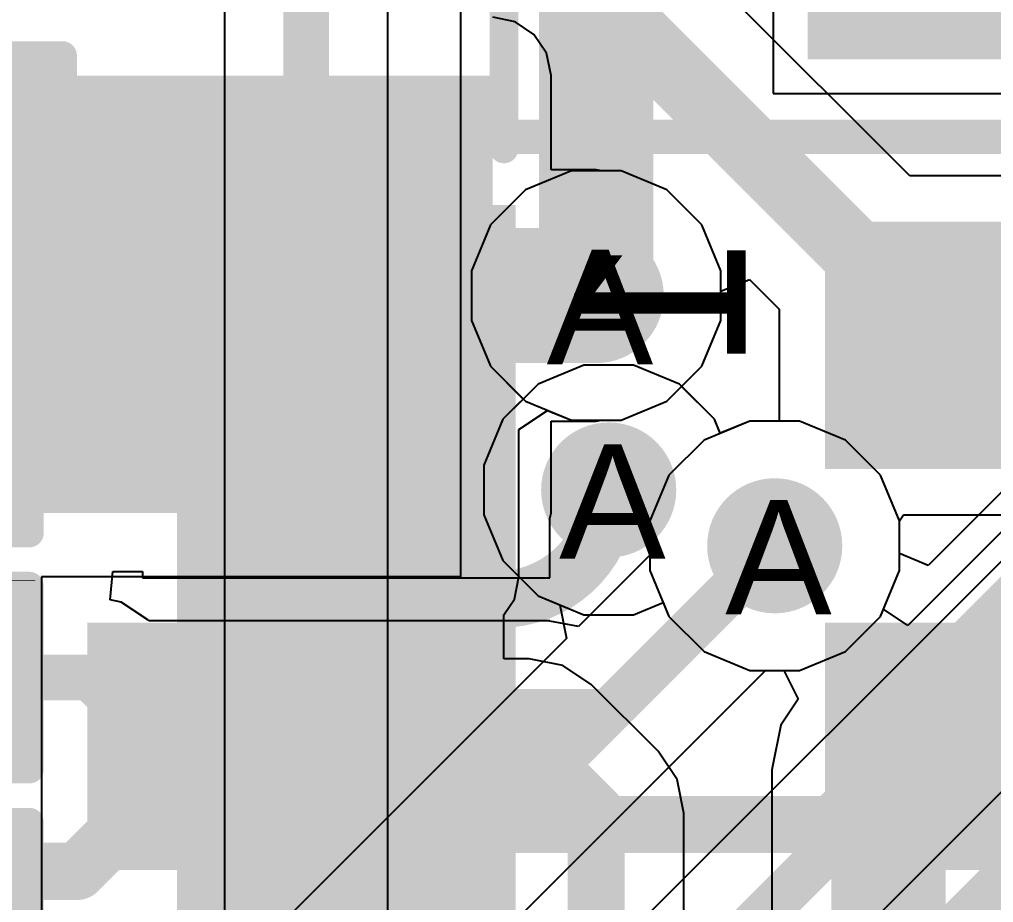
# Model space of a CAD drawing. Header units: inches. Extents: x 0 to 5271, y 0 to 5417.
# Drawn here: x 142.796 to 147.121, y 86.748 to 90.669 of the extents above; entities that cross this region are included whole.
import ezdxf

# ---------------------------------------------------------------- set-up
doc = ezdxf.new("R2010")
doc.units = ezdxf.units.IN
for name, color, linetype in [('Bottom Layer', 5, 'Continuous'), ('Bottom Overlay', 54, 'Continuous'), ('Bottom Paste', 16, 'Continuous'), ('Bottom Solder', 6, 'Continuous'), ('Drill Drawing', 1, 'Continuous'), ('L2_GND1', 16, 'Continuous'), ('L3_SIG1', 76, 'Continuous'), ('L4_PWR', 90, 'Continuous'), ('L5_GND2', 156, 'Continuous'), ('L6_SIG2', 130, 'Continuous'), ('L7_GND3', 216, 'Continuous'), ('Top Layer', 1, 'Continuous'), ('Top Overlay', 2, 'Continuous'), ('Top Paste', 8, 'Continuous'), ('Top Solder', 216, 'Continuous'), ('Via Holes', 16, 'Continuous')]:
    doc.layers.add(name, color=color, linetype=linetype)
doc.styles.add('Arial', font='', dxfattribs={"height": 0.2})
doc.styles.get('Arial').set_extended_font_data('Arial')

# ---------------------------------------------------------------- blocks, each defined once
blk = doc.blocks.new('TF31_30S_0_5SH_800__B_121')
at = {"layer": 'Bottom Layer'}
for points in [[(-8.25, 0.525), (-10.15, 0.525), (-10.15, 2.725), (-8.25, 2.725)], [(-7.1, -2.275), (-7.4, -2.275), (-7.4, -0.975), (-7.1, -0.975)], [(-6.6, -2.275), (-6.9, -2.275), (-6.9, -0.975), (-6.6, -0.975)], [(-6.1, -2.275), (-6.4, -2.275), (-6.4, -0.975), (-6.1, -0.975)], [(-5.6, -2.275), (-5.9, -2.275), (-5.9, -0.975), (-5.6, -0.975)], [(-5.1, -2.275), (-5.4, -2.275), (-5.4, -0.975), (-5.1, -0.975)], [(-4.6, -2.275), (-4.9, -2.275), (-4.9, -0.975), (-4.6, -0.975)]]:
    blk.add_hatch(color=5, dxfattribs=at).paths.add_polyline_path(points)
at = {"layer": 'Bottom Paste'}
for points in [[(-8.25, 0.525), (-10.15, 0.525), (-10.15, 2.725), (-8.25, 2.725)], [(-7.1, -2.275), (-7.4, -2.275), (-7.4, -0.975), (-7.1, -0.975)], [(-6.6, -2.275), (-6.9, -2.275), (-6.9, -0.975), (-6.6, -0.975)], [(-6.1, -2.275), (-6.4, -2.275), (-6.4, -0.975), (-6.1, -0.975)], [(-5.6, -2.275), (-5.9, -2.275), (-5.9, -0.975), (-5.6, -0.975)], [(-5.1, -2.275), (-5.4, -2.275), (-5.4, -0.975), (-5.1, -0.975)], [(-4.6, -2.275), (-4.9, -2.275), (-4.9, -0.975), (-4.6, -0.975)]]:
    blk.add_hatch(color=16, dxfattribs=at).paths.add_polyline_path(points)
at = {"layer": 'Bottom Solder'}
for points in [[(-8.1484, 0.4234), (-10.2516, 0.4234), (-10.2516, 2.8266), (-8.1484, 2.8266)], [(-6.9984, -2.3766), (-7.5016, -2.3766), (-7.5016, -0.8734), (-6.9984, -0.8734)], [(-6.4984, -2.3766), (-7.0016, -2.3766), (-7.0016, -0.8734), (-6.4984, -0.8734)], [(-5.9984, -2.3766), (-6.5016, -2.3766), (-6.5016, -0.8734), (-5.9984, -0.8734)], [(-5.4984, -2.3766), (-6.0016, -2.3766), (-6.0016, -0.8734), (-5.4984, -0.8734)], [(-4.9984, -2.3766), (-5.5016, -2.3766), (-5.5016, -0.8734), (-4.9984, -0.8734)], [(-4.4984, -2.3766), (-5.0016, -2.3766), (-5.0016, -0.8734), (-4.4984, -0.8734)], [(-3.9984, -2.3766), (-4.5016, -2.3766), (-4.5016, -0.8734), (-3.9984, -0.8734)]]:
    blk.add_hatch(color=6, dxfattribs=at).paths.add_polyline_path(points)
at = {"layer": 'Bottom Overlay'}
for points in [[(-7.75, -0.925, 0.127, 0.127, 0), (-9.65, -0.925, 0.127, 0.127, 0)], [(-7.7613, -1.7828, 0.127, 0.127, 0), (-7.7613, -1.5288, 0.127, 0.127, 0)], [(-7.6343, -1.6558, 0.127, 0.127, 0), (-7.7613, -1.5288, 0.127, 0.127, 0)], [(-7.7613, -1.7828, 0.127, 0.127, 0), (-7.6343, -1.6558, 0.127, 0.127, 0)]]:
    blk.add_lwpolyline(points, format="xyseb", dxfattribs=at)
for points in [[(-7.7818, -0.925, 0.0635, 0.0635, 1), (-7.7183, -0.925, 0.0635, 0.0635, 1)], [(-7.7931, -1.5288, 0.0635, 0.0635, 1), (-7.7296, -1.5288, 0.0635, 0.0635, 1)], [(-7.7931, -1.5288, 0.0635, 0.0635, 1), (-7.7296, -1.5288, 0.0635, 0.0635, 1)], [(-7.6661, -1.6558, 0.0635, 0.0635, 1), (-7.6026, -1.6558, 0.0635, 0.0635, 1)], [(-7.6661, -1.6558, 0.0635, 0.0635, 1), (-7.6026, -1.6558, 0.0635, 0.0635, 1)], [(-7.7931, -1.7828, 0.0635, 0.0635, 1), (-7.7296, -1.7828, 0.0635, 0.0635, 1)], [(-7.7931, -1.7828, 0.0635, 0.0635, 1), (-7.7296, -1.7828, 0.0635, 0.0635, 1)]]:
    blk.add_lwpolyline(points, format="xyseb", close=True, dxfattribs=at)
at = {"layer": 'Bottom Overlay', "style": 'Arial', "text_generation_flag": 2}
blk.add_text('1', height=0.762, rotation=-180, dxfattribs=at).set_placement((-7.3804, 0.1476))
blk = doc.blocks.new('C___0402_B_126')
at = {"layer": 'Bottom Layer'}
for points in [[(-0.2413, 0.3175), (-0.2413, -0.3175), (-0.6985, -0.3175), (-0.6985, 0.3175)], [(0.6985, 0.3175), (0.6985, -0.3175), (0.2413, -0.3175), (0.2413, 0.3175)]]:
    blk.add_hatch(color=5, dxfattribs=at).paths.add_polyline_path(points)
at = {"layer": 'Bottom Paste'}
for points in [[(-0.2413, 0.3175), (-0.2413, -0.3175), (-0.6985, -0.3175), (-0.6985, 0.3175)], [(0.6985, 0.3175), (0.6985, -0.3175), (0.2413, -0.3175), (0.2413, 0.3175)]]:
    blk.add_hatch(color=16, dxfattribs=at).paths.add_polyline_path(points)
at = {"layer": 'Bottom Solder'}
for points in [[(-0.1813, 0.3775), (-0.1813, -0.3775), (-0.7585, -0.3775), (-0.7585, 0.3775)], [(0.7585, 0.3775), (0.7585, -0.3775), (0.1813, -0.3775), (0.1813, 0.3775)]]:
    blk.add_hatch(color=6, dxfattribs=at).paths.add_polyline_path(points)
at = {"layer": 'Bottom Overlay'}
for points in [[(-0.7874, -0.4064, 0.127, 0.127, 0), (-0.7874, 0.4064, 0.127, 0.127, 0)], [(-0.7874, 0.4064, 0.127, 0.127, 0), (-0.2794, 0.4064, 0.127, 0.127, 0)], [(0.2794, 0.4064, 0.127, 0.127, 0), (0.7874, 0.4064, 0.127, 0.127, 0)], [(0.7874, -0.4064, 0.127, 0.127, 0), (0.7874, 0.4064, 0.127, 0.127, 0)], [(-0.7874, -0.4064, 0.127, 0.127, 0), (-0.2794, -0.4064, 0.127, 0.127, 0)], [(0.2794, -0.4064, 0.127, 0.127, 0), (0.7874, -0.4064, 0.127, 0.127, 0)]]:
    blk.add_lwpolyline(points, format="xyseb", dxfattribs=at)
for points in [[(-0.8191, 0.4064, 0.0635, 0.0635, 1), (-0.7556, 0.4064, 0.0635, 0.0635, 1)], [(-0.8191, 0.4064, 0.0635, 0.0635, 1), (-0.7556, 0.4064, 0.0635, 0.0635, 1)], [(-0.3111, 0.4064, 0.0635, 0.0635, 1), (-0.2476, 0.4064, 0.0635, 0.0635, 1)], [(0.2477, 0.4064, 0.0635, 0.0635, 1), (0.3112, 0.4064, 0.0635, 0.0635, 1)], [(0.7557, 0.4064, 0.0635, 0.0635, 1), (0.8192, 0.4064, 0.0635, 0.0635, 1)], [(0.7557, 0.4064, 0.0635, 0.0635, 1), (0.8192, 0.4064, 0.0635, 0.0635, 1)], [(-0.8191, -0.4064, 0.0635, 0.0635, 1), (-0.7556, -0.4064, 0.0635, 0.0635, 1)], [(-0.8191, -0.4064, 0.0635, 0.0635, 1), (-0.7556, -0.4064, 0.0635, 0.0635, 1)], [(-0.3111, -0.4064, 0.0635, 0.0635, 1), (-0.2476, -0.4064, 0.0635, 0.0635, 1)], [(0.2477, -0.4064, 0.0635, 0.0635, 1), (0.3112, -0.4064, 0.0635, 0.0635, 1)], [(0.7557, -0.4064, 0.0635, 0.0635, 1), (0.8192, -0.4064, 0.0635, 0.0635, 1)], [(0.7557, -0.4064, 0.0635, 0.0635, 1), (0.8192, -0.4064, 0.0635, 0.0635, 1)]]:
    blk.add_lwpolyline(points, format="xyseb", close=True, dxfattribs=at)
blk = doc.blocks.new('SMD3535_342')
at = {"layer": 'Top Layer'}
for points in [[(-2.41, 1.3885), (-0.865, 1.3885), (-0.865, 0.3915), (-2.41, 0.3915)], [(0.8651, 1.3885), (2.4101, 1.3885), (2.4101, 0.3915), (0.8651, 0.3915)], [(-2.41, -0.3915), (-0.865, -0.3915), (-0.865, -1.3885), (-2.41, -1.3885)], [(0.8651, -0.3915), (2.4101, -0.3915), (2.4101, -1.3885), (0.8651, -1.3885)]]:
    blk.add_hatch(color=1, dxfattribs=at).paths.add_polyline_path(points)
at = {"layer": 'Top Paste'}
for points in [[(-2.41, 1.3885), (-0.865, 1.3885), (-0.865, 0.3915), (-2.41, 0.3915)], [(0.8651, 1.3885), (2.4101, 1.3885), (2.4101, 0.3915), (0.8651, 0.3915)], [(-2.41, -0.3915), (-0.865, -0.3915), (-0.865, -1.3885), (-2.41, -1.3885)], [(0.8651, -0.3915), (2.4101, -0.3915), (2.4101, -1.3885), (0.8651, -1.3885)]]:
    blk.add_hatch(color=8, dxfattribs=at).paths.add_polyline_path(points)
at = {"layer": 'Top Solder'}
for points in [[(-2.4608, 1.4393), (-0.8142, 1.4393), (-0.8142, 0.3407), (-2.4608, 0.3407)], [(0.8143, 1.4393), (2.4609, 1.4393), (2.4609, 0.3407), (0.8143, 0.3407)], [(-2.4608, -0.3407), (-0.8142, -0.3407), (-0.8142, -1.4393), (-2.4608, -1.4393)], [(0.8143, -0.3407), (2.4609, -0.3407), (2.4609, -1.4393), (0.8143, -1.4393)]]:
    blk.add_hatch(color=216, dxfattribs=at).paths.add_polyline_path(points)
at = {"layer": 'Top Overlay'}
for points in [[(-1.9162, 1.5789, 0.1524, 0.1524, 0), (-1.9162, 1.8162, 0.1524, 0.1524, 0)], [(-1.9162, 1.8162, 0.1524, 0.1524, 0), (1.9162, 1.8162, 0.1524, 0.1524, 0)], [(-2.7432, 0.8382, 0.254, 0.254, 0), (-2.7432, 1.0922, 0.254, 0.254, 0)], [(-2.7432, 1.0922, 0.254, 0.254, 0), (-2.6162, 0.9652, 0.254, 0.254, 0)], [(-2.7432, 0.8382, 0.254, 0.254, 0), (-2.6162, 0.9652, 0.254, 0.254, 0)], [(-1.9162, -1.8162, 0.1524, 0.1524, 0), (-1.9162, -1.5789, 0.1524, 0.1524, 0)]]:
    blk.add_lwpolyline(points, format="xyseb", dxfattribs=at)
for points in [[(-1.9543, 1.8162, 0.0762, 0.0762, 1), (-1.8781, 1.8162, 0.0762, 0.0762, 1)], [(-1.9543, 1.8162, 0.0762, 0.0762, 1), (-1.8781, 1.8162, 0.0762, 0.0762, 1)], [(-1.9543, 1.5789, 0.0762, 0.0762, 1), (-1.8781, 1.5789, 0.0762, 0.0762, 1)], [(-2.8067, 1.0922, 0.127, 0.127, 1), (-2.6797, 1.0922, 0.127, 0.127, 1)], [(-2.8067, 1.0922, 0.127, 0.127, 1), (-2.6797, 1.0922, 0.127, 0.127, 1)], [(-2.6797, 0.9652, 0.127, 0.127, 1), (-2.5527, 0.9652, 0.127, 0.127, 1)], [(-2.6797, 0.9652, 0.127, 0.127, 1), (-2.5527, 0.9652, 0.127, 0.127, 1)], [(-2.8067, 0.8382, 0.127, 0.127, 1), (-2.6797, 0.8382, 0.127, 0.127, 1)], [(-2.8067, 0.8382, 0.127, 0.127, 1), (-2.6797, 0.8382, 0.127, 0.127, 1)], [(-1.9543, -1.5789, 0.0762, 0.0762, 1), (-1.8781, -1.5789, 0.0762, 0.0762, 1)]]:
    blk.add_lwpolyline(points, format="xyseb", close=True, dxfattribs=at)
blk = doc.blocks.new('RES_0402_B_432')
at = {"layer": 'Bottom Layer'}
for points in [[(-0.2413, 0.3175), (-0.2413, -0.3175), (-0.6985, -0.3175), (-0.6985, 0.3175)], [(0.6985, 0.3175), (0.6985, -0.3175), (0.2413, -0.3175), (0.2413, 0.3175)]]:
    blk.add_hatch(color=5, dxfattribs=at).paths.add_polyline_path(points)
at = {"layer": 'Bottom Paste'}
for points in [[(-0.2413, 0.3175), (-0.2413, -0.3175), (-0.6985, -0.3175), (-0.6985, 0.3175)], [(0.6985, 0.3175), (0.6985, -0.3175), (0.2413, -0.3175), (0.2413, 0.3175)]]:
    blk.add_hatch(color=16, dxfattribs=at).paths.add_polyline_path(points)
at = {"layer": 'Bottom Solder'}
for points in [[(-0.1863, 0.3725), (-0.1863, -0.3725), (-0.7535, -0.3725), (-0.7535, 0.3725)], [(0.7535, 0.3725), (0.7535, -0.3725), (0.1863, -0.3725), (0.1863, 0.3725)]]:
    blk.add_hatch(color=6, dxfattribs=at).paths.add_polyline_path(points)
at = {"layer": 'Bottom Overlay'}
for points in [[(-0.7874, -0.4064, 0.127, 0.127, 0), (-0.7874, 0.4064, 0.127, 0.127, 0)], [(-0.7874, 0.4064, 0.127, 0.127, 0), (0.7874, 0.4064, 0.127, 0.127, 0)], [(-0.8128, 0.4318, 0.00323, 0.00323, 0), (0.8128, 0.4318, 0.00323, 0.00323, 0)], [(0.7874, -0.4064, 0.127, 0.127, 0), (0.7874, 0.4064, 0.127, 0.127, 0)], [(-0.7874, -0.4064, 0.127, 0.127, 0), (0.7874, -0.4064, 0.127, 0.127, 0)]]:
    blk.add_lwpolyline(points, format="xyseb", dxfattribs=at)
for points in [[(-0.8191, 0.4064, 0.0635, 0.0635, 1), (-0.7556, 0.4064, 0.0635, 0.0635, 1)], [(-0.8191, 0.4064, 0.0635, 0.0635, 1), (-0.7556, 0.4064, 0.0635, 0.0635, 1)], [(-0.8136, 0.4318, 0.00161, 0.00161, 1), (-0.812, 0.4318, 0.00161, 0.00161, 1)], [(0.7557, 0.4064, 0.0635, 0.0635, 1), (0.8192, 0.4064, 0.0635, 0.0635, 1)], [(0.7557, 0.4064, 0.0635, 0.0635, 1), (0.8192, 0.4064, 0.0635, 0.0635, 1)], [(0.812, 0.4318, 0.00161, 0.00161, 1), (0.8136, 0.4318, 0.00161, 0.00161, 1)], [(-0.8191, -0.4064, 0.0635, 0.0635, 1), (-0.7556, -0.4064, 0.0635, 0.0635, 1)], [(-0.8191, -0.4064, 0.0635, 0.0635, 1), (-0.7556, -0.4064, 0.0635, 0.0635, 1)], [(0.7557, -0.4064, 0.0635, 0.0635, 1), (0.8192, -0.4064, 0.0635, 0.0635, 1)], [(0.7557, -0.4064, 0.0635, 0.0635, 1), (0.8192, -0.4064, 0.0635, 0.0635, 1)]]:
    blk.add_lwpolyline(points, format="xyseb", close=True, dxfattribs=at)
blk = doc.blocks.new('CAP_0402_B_570')
at = {"layer": 'Bottom Layer'}
for points in [[(-0.2413, 0.3175), (-0.2413, -0.3175), (-0.6985, -0.3175), (-0.6985, 0.3175)], [(0.6985, 0.3175), (0.6985, -0.3175), (0.2413, -0.3175), (0.2413, 0.3175)]]:
    blk.add_hatch(color=5, dxfattribs=at).paths.add_polyline_path(points)
at = {"layer": 'Bottom Paste'}
for points in [[(-0.2413, 0.3175), (-0.2413, -0.3175), (-0.6985, -0.3175), (-0.6985, 0.3175)], [(0.6985, 0.3175), (0.6985, -0.3175), (0.2413, -0.3175), (0.2413, 0.3175)]]:
    blk.add_hatch(color=16, dxfattribs=at).paths.add_polyline_path(points)
at = {"layer": 'Bottom Solder'}
for points in [[(-0.1813, 0.3775), (-0.1813, -0.3775), (-0.7585, -0.3775), (-0.7585, 0.3775)], [(0.7585, 0.3775), (0.7585, -0.3775), (0.1813, -0.3775), (0.1813, 0.3775)]]:
    blk.add_hatch(color=6, dxfattribs=at).paths.add_polyline_path(points)
at = {"layer": 'Bottom Overlay'}
for points in [[(-0.7874, 0.4064, 0.127, 0.127, 0), (-0.2794, 0.4064, 0.127, 0.127, 0)], [(-0.7874, -0.4064, 0.127, 0.127, 0), (-0.7874, 0.4064, 0.127, 0.127, 0)], [(0.2794, 0.4064, 0.127, 0.127, 0), (0.7874, 0.4064, 0.127, 0.127, 0)], [(0.7874, -0.4064, 0.127, 0.127, 0), (0.7874, 0.4064, 0.127, 0.127, 0)], [(-0.7874, -0.4064, 0.127, 0.127, 0), (-0.2794, -0.4064, 0.127, 0.127, 0)], [(0.2794, -0.4064, 0.127, 0.127, 0), (0.7874, -0.4064, 0.127, 0.127, 0)]]:
    blk.add_lwpolyline(points, format="xyseb", dxfattribs=at)
for points in [[(-0.8191, 0.4064, 0.0635, 0.0635, 1), (-0.7556, 0.4064, 0.0635, 0.0635, 1)], [(-0.8191, 0.4064, 0.0635, 0.0635, 1), (-0.7556, 0.4064, 0.0635, 0.0635, 1)], [(-0.3111, 0.4064, 0.0635, 0.0635, 1), (-0.2476, 0.4064, 0.0635, 0.0635, 1)], [(0.2477, 0.4064, 0.0635, 0.0635, 1), (0.3112, 0.4064, 0.0635, 0.0635, 1)], [(0.7557, 0.4064, 0.0635, 0.0635, 1), (0.8192, 0.4064, 0.0635, 0.0635, 1)], [(0.7557, 0.4064, 0.0635, 0.0635, 1), (0.8192, 0.4064, 0.0635, 0.0635, 1)], [(-0.8191, -0.4064, 0.0635, 0.0635, 1), (-0.7556, -0.4064, 0.0635, 0.0635, 1)], [(-0.8191, -0.4064, 0.0635, 0.0635, 1), (-0.7556, -0.4064, 0.0635, 0.0635, 1)], [(-0.3111, -0.4064, 0.0635, 0.0635, 1), (-0.2476, -0.4064, 0.0635, 0.0635, 1)], [(0.2477, -0.4064, 0.0635, 0.0635, 1), (0.3112, -0.4064, 0.0635, 0.0635, 1)], [(0.7557, -0.4064, 0.0635, 0.0635, 1), (0.8192, -0.4064, 0.0635, 0.0635, 1)], [(0.7557, -0.4064, 0.0635, 0.0635, 1), (0.8192, -0.4064, 0.0635, 0.0635, 1)]]:
    blk.add_lwpolyline(points, format="xyseb", close=True, dxfattribs=at)
blk = doc.blocks.new('CAP_0603_B_572')
at = {"layer": 'Bottom Layer'}
for points in [[(-1.143, -0.4445), (-1.143, 0.4445), (-0.381, 0.4445), (-0.381, -0.4445)], [(0.381, -0.4445), (0.381, 0.4445), (1.143, 0.4445), (1.143, -0.4445)]]:
    blk.add_hatch(color=5, dxfattribs=at).paths.add_polyline_path(points)
at = {"layer": 'Bottom Paste'}
for points in [[(-1.143, -0.4445), (-1.143, 0.4445), (-0.381, 0.4445), (-0.381, -0.4445)], [(0.381, -0.4445), (0.381, 0.4445), (1.143, 0.4445), (1.143, -0.4445)]]:
    blk.add_hatch(color=16, dxfattribs=at).paths.add_polyline_path(points)
at = {"layer": 'Bottom Solder'}
for points in [[(-1.203, -0.5045), (-1.203, 0.5045), (-0.321, 0.5045), (-0.321, -0.5045)], [(0.321, -0.5045), (0.321, 0.5045), (1.203, 0.5045), (1.203, -0.5045)]]:
    blk.add_hatch(color=6, dxfattribs=at).paths.add_polyline_path(points)
at = {"layer": 'Bottom Overlay'}
for points in [[(-1.2446, 0.5334, 0.127, 0.127, 0), (-0.4572, 0.5334, 0.127, 0.127, 0)], [(-1.2446, -0.5334, 0.127, 0.127, 0), (-1.2446, 0.5334, 0.127, 0.127, 0)], [(0.4572, 0.5334, 0.127, 0.127, 0), (1.2446, 0.5334, 0.127, 0.127, 0)], [(1.2446, -0.5334, 0.127, 0.127, 0), (1.2446, 0.5334, 0.127, 0.127, 0)], [(-1.2446, -0.5334, 0.127, 0.127, 0), (-0.4572, -0.5334, 0.127, 0.127, 0)], [(0.4572, -0.5334, 0.127, 0.127, 0), (1.2446, -0.5334, 0.127, 0.127, 0)]]:
    blk.add_lwpolyline(points, format="xyseb", dxfattribs=at)
for points in [[(-1.2763, 0.5334, 0.0635, 0.0635, 1), (-1.2128, 0.5334, 0.0635, 0.0635, 1)], [(-1.2763, 0.5334, 0.0635, 0.0635, 1), (-1.2128, 0.5334, 0.0635, 0.0635, 1)], [(-0.4889, 0.5334, 0.0635, 0.0635, 1), (-0.4254, 0.5334, 0.0635, 0.0635, 1)], [(0.4255, 0.5334, 0.0635, 0.0635, 1), (0.489, 0.5334, 0.0635, 0.0635, 1)], [(1.2129, 0.5334, 0.0635, 0.0635, 1), (1.2764, 0.5334, 0.0635, 0.0635, 1)], [(1.2129, 0.5334, 0.0635, 0.0635, 1), (1.2764, 0.5334, 0.0635, 0.0635, 1)], [(-1.2763, -0.5334, 0.0635, 0.0635, 1), (-1.2128, -0.5334, 0.0635, 0.0635, 1)], [(-1.2763, -0.5334, 0.0635, 0.0635, 1), (-1.2128, -0.5334, 0.0635, 0.0635, 1)], [(-0.4889, -0.5334, 0.0635, 0.0635, 1), (-0.4254, -0.5334, 0.0635, 0.0635, 1)], [(0.4255, -0.5334, 0.0635, 0.0635, 1), (0.489, -0.5334, 0.0635, 0.0635, 1)], [(1.2129, -0.5334, 0.0635, 0.0635, 1), (1.2764, -0.5334, 0.0635, 0.0635, 1)], [(1.2129, -0.5334, 0.0635, 0.0635, 1), (1.2764, -0.5334, 0.0635, 0.0635, 1)]]:
    blk.add_lwpolyline(points, format="xyseb", close=True, dxfattribs=at)

msp = doc.modelspace()

# ---------------------------------------------------------------- hatches: boundary and pattern name
at = {"layer": 'Bottom Layer'}
for points in [[(142.0531, 88.4773), (144.8972, 88.4773), (144.8972, 90.4201), (142.0531, 90.4201)], [(145.3567, 89.1438), (145.3567, 89.7428), (144.4999, 89.7428), (144.4999, 89.1438)]]:
    msp.add_hatch(color=5, dxfattribs=at).paths.add_polyline_path(points)
h = msp.add_hatch(color=5, dxfattribs=at)
edge = h.paths.add_edge_path()
edge.add_arc((145.3567, 89.4431), 0.3, 0, 360)
h = msp.add_hatch(color=5, dxfattribs=at)
edge = h.paths.add_edge_path()
edge.add_arc((145.4122, 88.5797), 0.3, 0, 360)
h = msp.add_hatch(color=5, dxfattribs=at)
edge = h.paths.add_edge_path()
edge.add_arc((146.1494, 88.3318), 0.3, 0, 360)
at = {"layer": 'L2_GND1'}
h = msp.add_hatch(color=16, dxfattribs=at)
edge = h.paths.add_edge_path()
edge.add_arc((145.3567, 89.4431), 0.3, 0, 360)
h = msp.add_hatch(color=16, dxfattribs=at)
edge = h.paths.add_edge_path()
edge.add_arc((145.4122, 88.5797), 0.3, 0, 360)
h = msp.add_hatch(color=16, dxfattribs=at)
edge = h.paths.add_edge_path()
edge.add_arc((146.1494, 88.3318), 0.3, 0, 360)
at = {"layer": 'L3_SIG1'}
h = msp.add_hatch(color=76, dxfattribs=at)
edge = h.paths.add_edge_path()
edge.add_arc((145.3567, 89.4431), 0.3, 0, 360)
h = msp.add_hatch(color=76, dxfattribs=at)
edge = h.paths.add_edge_path()
edge.add_arc((145.4122, 88.5797), 0.3, 0, 360)
h = msp.add_hatch(color=76, dxfattribs=at)
edge = h.paths.add_edge_path()
edge.add_arc((146.1494, 88.3318), 0.3, 0, 360)
at = {"layer": 'L4_PWR'}
h = msp.add_hatch(color=90, dxfattribs=at)
edge = h.paths.add_edge_path()
edge.add_arc((145.3567, 89.4431), 0.3, 0, 360)
h = msp.add_hatch(color=90, dxfattribs=at)
edge = h.paths.add_edge_path()
edge.add_arc((145.4122, 88.5797), 0.3, 0, 360)
h = msp.add_hatch(color=90, dxfattribs=at)
edge = h.paths.add_edge_path()
edge.add_arc((146.1494, 88.3318), 0.3, 0, 360)
at = {"layer": 'L5_GND2'}
h = msp.add_hatch(color=156, dxfattribs=at)
edge = h.paths.add_edge_path()
edge.add_arc((145.3567, 89.4431), 0.3, 0, 360)
h = msp.add_hatch(color=156, dxfattribs=at)
edge = h.paths.add_edge_path()
edge.add_arc((145.4122, 88.5797), 0.3, 0, 360)
h = msp.add_hatch(color=156, dxfattribs=at)
edge = h.paths.add_edge_path()
edge.add_arc((146.1494, 88.3318), 0.3, 0, 360)
at = {"layer": 'L6_SIG2'}
h = msp.add_hatch(color=130, dxfattribs=at)
edge = h.paths.add_edge_path()
edge.add_arc((145.3567, 89.4431), 0.3, 0, 360)
h = msp.add_hatch(color=130, dxfattribs=at)
edge = h.paths.add_edge_path()
edge.add_arc((145.4122, 88.5797), 0.3, 0, 360)
h = msp.add_hatch(color=130, dxfattribs=at)
edge = h.paths.add_edge_path()
edge.add_arc((146.1494, 88.3318), 0.3, 0, 360)
at = {"layer": 'L7_GND3'}
h = msp.add_hatch(color=216, dxfattribs=at)
edge = h.paths.add_edge_path()
edge.add_arc((145.3567, 89.4431), 0.3, 0, 360)
h = msp.add_hatch(color=216, dxfattribs=at)
edge = h.paths.add_edge_path()
edge.add_arc((145.4122, 88.5797), 0.3, 0, 360)
h = msp.add_hatch(color=216, dxfattribs=at)
edge = h.paths.add_edge_path()
edge.add_arc((146.1494, 88.3318), 0.3, 0, 360)
at = {"layer": 'Top Layer'}
h = msp.add_hatch(color=1, dxfattribs=at)
edge = h.paths.add_edge_path()
edge.add_arc((145.3567, 89.4431), 0.3, 0, 360)
h = msp.add_hatch(color=1, dxfattribs=at)
edge = h.paths.add_edge_path()
edge.add_arc((145.4122, 88.5797), 0.3, 0, 360)
h = msp.add_hatch(color=1, dxfattribs=at)
edge = h.paths.add_edge_path()
edge.add_arc((146.1494, 88.3318), 0.3, 0, 360)
at = {"layer": 'Via Holes'}
h = msp.add_hatch(color=7, dxfattribs=at)
edge = h.paths.add_edge_path()
edge.add_arc((145.3567, 89.4431), 0.15, 0, 360)
h = msp.add_hatch(color=7, dxfattribs=at)
edge = h.paths.add_edge_path()
edge.add_arc((145.4122, 88.5797), 0.15, 0, 360)
h = msp.add_hatch(color=7, dxfattribs=at)
edge = h.paths.add_edge_path()
edge.add_arc((146.1494, 88.3318), 0.15, 0, 360)

# ---------------------------------------------------------------- linework, layer by layer
at = {"layer": 'Bottom Layer'}
for p, q in [((146.1432, 92.748), (146.1432, 90.34)), ((144.9963, 90.6594), (144.8972, 90.6791)), ((145.0803, 90.6032), (144.9963, 90.6594)), ((145.1365, 90.5192), (145.0803, 90.6032)), ((145.1562, 90.4201), (145.1365, 90.5192)), ((145.1562, 90.0018), (145.1562, 90.4201)), ((146.1432, 90.34), (148.8512, 90.34)), ((145.3567, 90.0018), (145.1562, 90.0018)), ((145.3803, 89.9971), (145.3567, 90.0018)), ((145.4669, 89.9971), (145.3803, 89.9971)), ((145.6705, 89.9128), (145.4669, 89.9971)), ((145.8264, 89.7569), (145.6705, 89.9128)), ((145.9107, 89.5533), (145.8264, 89.7569)), ((145.9107, 89.3329), (145.9107, 89.5533)), ((145.8264, 89.1293), (145.9107, 89.3329)), ((148.0432, 89.2814), (146.7401, 87.9782)), ((145.6705, 88.9734), (145.8264, 89.1293)), ((145.4669, 88.8891), (145.6705, 88.9734)), ((145.1562, 88.4773), (145.1562, 88.8848)), ((145.1562, 88.8848), (145.3567, 88.8848)), ((145.3567, 88.8848), (145.3782, 88.8891)), ((145.3782, 88.8891), (145.4669, 88.8891)), ((146.0392, 88.8858), (145.8356, 88.8015)), ((146.2596, 88.8858), (146.0392, 88.8858)), ((146.4632, 88.8015), (146.2596, 88.8858)), ((145.8356, 88.8015), (145.6797, 88.6456)), ((146.6191, 88.6456), (146.4632, 88.8015)), ((145.6797, 88.6456), (145.5954, 88.442)), ((146.7034, 88.442), (146.6191, 88.6456)), ((145.1512, 88.4523), (145.1562, 88.4773)), ((145.1512, 88.19), (145.1512, 88.4523)), ((145.5954, 88.442), (145.5954, 88.2906)), ((146.7034, 88.2216), (146.7034, 88.442)), ((145.5954, 88.2906), (145.2782, 87.9734)), ((146.6324, 88.0502), (146.7034, 88.2216)), ((143.1982, 88.0913), (143.2107, 88.2183)), ((143.2107, 88.2183), (143.3432, 88.2183)), ((143.3432, 88.2183), (143.3432, 88.19)), ((143.3432, 88.19), (145.1512, 88.19)), ((143.2483, 88.0814), (143.1982, 88.0913)), ((143.3659, 88.0028), (143.2483, 88.0814)), ((146.7401, 87.9782), (146.6324, 88.0502)), ((143.3707, 87.998), (143.3659, 88.0028)), ((145.1512, 87.998), (143.3707, 87.998)), ((145.1512, 87.9971), (145.1512, 87.998)), ((145.2782, 87.9734), (145.1512, 87.9971))]:
    msp.add_line(p, q, dxfattribs=at)
for points in [[(146.4052, 87.094, 0.254, 0.254, 0), (148.5552, 89.244, 0.254, 0.254, 0)], [(145.4122, 88.5797, 0.254, 0.254, -0.414214), (144.9264, 88.094, 0.254, 0.254, 0)], [(145.346, 88.5135, 0.254, 0.254, 0), (145.4122, 88.5797, 0.254, 0.254, 0)], [(145.4116, 87.594, 0.2032, 0.2032, 0), (146.1494, 88.3318, 0.2032, 0.2032, 0)], [(146.9052, 86.594, 0.2032, 0.2032, 0), (148.5552, 88.244, 0.2032, 0.2032, 0)], [(144.2472, 88.094, 0.254, 0.254, 0), (144.9264, 88.094, 0.254, 0.254, 0)], [(142.523, 87.7464, 0.2032, 0.2032, 0), (143.1095, 87.7464, 0.2032, 0.2032, 0)], [(143.1095, 87.7464, 0.2032, 0.2032, 0), (143.2619, 87.594, 0.2032, 0.2032, 0)], [(143.2619, 87.594, 0.2032, 0.2032, 0), (144.2472, 87.594, 0.2032, 0.2032, 0)], [(144.2472, 87.594, 0.2032, 0.2032, 0), (145.4116, 87.594, 0.2032, 0.2032, 0)], [(143.054, 86.8861, 0.254, 0.254, 0), (143.2619, 87.094, 0.254, 0.254, 0)], [(143.2619, 87.094, 0.254, 0.254, 0), (144.2472, 87.094, 0.254, 0.254, 0)], [(144.2472, 87.094, 0.254, 0.254, 0), (146.4052, 87.094, 0.254, 0.254, 0)], [(142.6246, 86.8861, 0.254, 0.254, 0), (143.054, 86.8861, 0.254, 0.254, 0)]]:
    msp.add_lwpolyline(points, format="xyseb", dxfattribs=at)
for points in [[(145.3487, 88.5797, 0.127, 0.127, 1), (145.4757, 88.5797, 0.127, 0.127, 1)], [(145.3487, 88.5797, 0.127, 0.127, 1), (145.4757, 88.5797, 0.127, 0.127, 1)], [(145.2825, 88.5135, 0.127, 0.127, 1), (145.4095, 88.5135, 0.127, 0.127, 1)], [(146.0986, 88.3318, 0.1016, 0.1016, 1), (146.2002, 88.3318, 0.1016, 0.1016, 1)], [(144.1837, 88.094, 0.127, 0.127, 1), (144.3107, 88.094, 0.127, 0.127, 1)], [(144.8629, 88.094, 0.127, 0.127, 1), (144.9899, 88.094, 0.127, 0.127, 1)], [(144.8629, 88.094, 0.127, 0.127, 1), (144.9899, 88.094, 0.127, 0.127, 1)], [(143.0587, 87.7464, 0.1016, 0.1016, 1), (143.1603, 87.7464, 0.1016, 0.1016, 1)], [(143.0587, 87.7464, 0.1016, 0.1016, 1), (143.1603, 87.7464, 0.1016, 0.1016, 1)], [(143.2111, 87.594, 0.1016, 0.1016, 1), (143.3127, 87.594, 0.1016, 0.1016, 1)], [(143.2111, 87.594, 0.1016, 0.1016, 1), (143.3127, 87.594, 0.1016, 0.1016, 1)], [(144.1964, 87.594, 0.1016, 0.1016, 1), (144.298, 87.594, 0.1016, 0.1016, 1)], [(144.1964, 87.594, 0.1016, 0.1016, 1), (144.298, 87.594, 0.1016, 0.1016, 1)], [(145.3608, 87.594, 0.1016, 0.1016, 1), (145.4624, 87.594, 0.1016, 0.1016, 1)], [(145.3608, 87.594, 0.1016, 0.1016, 1), (145.4624, 87.594, 0.1016, 0.1016, 1)], [(143.1984, 87.094, 0.127, 0.127, 1), (143.3254, 87.094, 0.127, 0.127, 1)], [(143.1984, 87.094, 0.127, 0.127, 1), (143.3254, 87.094, 0.127, 0.127, 1)], [(144.1837, 87.094, 0.127, 0.127, 1), (144.3107, 87.094, 0.127, 0.127, 1)], [(144.1837, 87.094, 0.127, 0.127, 1), (144.3107, 87.094, 0.127, 0.127, 1)], [(146.3417, 87.094, 0.127, 0.127, 1), (146.4687, 87.094, 0.127, 0.127, 1)], [(146.3417, 87.094, 0.127, 0.127, 1), (146.4687, 87.094, 0.127, 0.127, 1)], [(142.9905, 86.8861, 0.127, 0.127, 1), (143.1175, 86.8861, 0.127, 0.127, 1)], [(142.9905, 86.8861, 0.127, 0.127, 1), (143.1175, 86.8861, 0.127, 0.127, 1)]]:
    msp.add_lwpolyline(points, format="xyseb", close=True, dxfattribs=at)
at = {"layer": 'L2_GND1'}
for p, q in [((145.2465, 89.9971), (145.0429, 89.9128)), ((145.4669, 89.9971), (145.2465, 89.9971)), ((145.6705, 89.9128), (145.4669, 89.9971)), ((145.0429, 89.9128), (144.8871, 89.7569)), ((145.8264, 89.7569), (145.6705, 89.9128)), ((144.8871, 89.7569), (144.8027, 89.5533)), ((145.9107, 89.5533), (145.8264, 89.7569)), ((144.8027, 89.5533), (144.8027, 89.3329)), ((145.9107, 89.3329), (145.9107, 89.5533)), ((144.8027, 89.3329), (144.8871, 89.1293)), ((145.8264, 89.1293), (145.9107, 89.3329)), ((144.8871, 89.1293), (145.0327, 88.9837)), ((145.7362, 89.0392), (145.8264, 89.1293)), ((145.8818, 88.8936), (145.7362, 89.0392)), ((145.0327, 88.9837), (144.9425, 88.8936)), ((144.9425, 88.8936), (144.8582, 88.6899)), ((145.9076, 88.8313), (145.8818, 88.8936)), ((146.0392, 88.8858), (145.9076, 88.8313)), ((146.2596, 88.8858), (146.0392, 88.8858)), ((146.4632, 88.8015), (146.2596, 88.8858)), ((146.6191, 88.6456), (146.4632, 88.8015)), ((144.8582, 88.6899), (144.8582, 88.4695)), ((146.7034, 88.442), (146.6191, 88.6456)), ((144.8582, 88.4695), (144.9425, 88.2659)), ((146.7034, 88.2216), (146.7034, 88.442)), ((144.9425, 88.2659), (145.0984, 88.1101)), ((146.6191, 88.018), (146.7034, 88.2216)), ((145.0984, 88.1101), (145.1952, 88.07)), ((145.1952, 88.07), (145.225, 87.9202)), ((146.4632, 87.8621), (146.6191, 88.018)), ((145.225, 87.9202), (142.2376, 84.9328)), ((146.2596, 87.7778), (146.4632, 87.8621)), ((142.8566, 84.5262), (146.1082, 87.7778)), ((146.1082, 87.7778), (146.2596, 87.7778))]:
    msp.add_line(p, q, dxfattribs=at)
msp.add_lwpolyline([(142.494, 84.6764, 0.2032, 0.2032, 0), (146.1494, 88.3318, 0.2032, 0.2032, 0)], format="xyseb", dxfattribs=at)
msp.add_lwpolyline([(146.0986, 88.3318, 0.1016, 0.1016, 1), (146.2002, 88.3318, 0.1016, 0.1016, 1)], format="xyseb", close=True, dxfattribs=at)
at = {"layer": 'L3_SIG1'}
for p, q in [((145.2465, 89.9971), (145.0429, 89.9128)), ((145.4669, 89.9971), (145.2465, 89.9971)), ((145.6705, 89.9128), (145.4669, 89.9971)), ((145.0429, 89.9128), (144.8871, 89.7569)), ((145.8264, 89.7569), (145.6705, 89.9128)), ((144.8871, 89.7569), (144.8027, 89.5533)), ((145.9107, 89.5533), (145.8264, 89.7569)), ((144.8027, 89.5533), (144.8027, 89.3329)), ((145.9107, 89.3329), (145.9107, 89.5533)), ((144.8027, 89.3329), (144.8871, 89.1293)), ((145.8264, 89.1293), (145.9107, 89.3329)), ((144.8871, 89.1293), (145.0429, 88.9734)), ((145.6705, 88.9734), (145.8264, 89.1293)), ((145.0429, 88.9734), (145.2465, 88.8891)), ((145.4669, 88.8891), (145.6705, 88.9734)), ((145.2465, 88.8891), (145.4669, 88.8891)), ((146.0392, 88.8858), (145.8356, 88.8015)), ((146.2596, 88.8858), (146.0392, 88.8858)), ((146.4632, 88.8015), (146.2596, 88.8858)), ((145.8356, 88.8015), (145.6797, 88.6456)), ((146.6191, 88.6456), (146.4632, 88.8015)), ((145.6797, 88.6456), (145.5954, 88.442)), ((146.7034, 88.442), (146.6191, 88.6456)), ((145.5954, 88.442), (145.5954, 88.2216)), ((146.7034, 88.2216), (146.7034, 88.442)), ((145.5954, 88.2216), (145.6797, 88.018)), ((146.6191, 88.018), (146.7034, 88.2216)), ((145.6797, 88.018), (145.8356, 87.8621)), ((146.4632, 87.8621), (146.6191, 88.018)), ((145.8356, 87.8621), (146.0392, 87.7778)), ((146.2596, 87.7778), (146.4632, 87.8621)), ((146.0392, 87.7778), (146.2596, 87.7778))]:
    msp.add_line(p, q, dxfattribs=at)
at = {"layer": 'L4_PWR'}
for p, q in [((145.302, 89.1337), (145.0984, 89.0494)), ((145.5224, 89.1337), (145.302, 89.1337)), ((145.726, 89.0494), (145.5224, 89.1337)), ((145.0984, 89.0494), (144.9425, 88.8936)), ((145.8818, 88.8936), (145.726, 89.0494)), ((144.9425, 88.8936), (144.8582, 88.6899)), ((145.9076, 88.8313), (145.8818, 88.8936)), ((146.0392, 88.8858), (145.9076, 88.8313)), ((146.2596, 88.8858), (146.0392, 88.8858)), ((146.4632, 88.8015), (146.2596, 88.8858)), ((146.6191, 88.6456), (146.4632, 88.8015)), ((144.8582, 88.6899), (144.8582, 88.4695)), ((146.7034, 88.442), (146.6191, 88.6456)), ((144.8582, 88.4695), (144.9425, 88.2659)), ((146.7034, 88.2216), (146.7034, 88.442)), ((144.9425, 88.2659), (145.0984, 88.1101)), ((146.6191, 88.018), (146.7034, 88.2216)), ((145.0984, 88.1101), (145.302, 88.0257)), ((145.5224, 88.0257), (145.654, 88.0803)), ((145.654, 88.0803), (145.6797, 88.018)), ((145.302, 88.0257), (145.5224, 88.0257)), ((145.6797, 88.018), (145.8356, 87.8621)), ((146.4632, 87.8621), (146.6191, 88.018)), ((145.8356, 87.8621), (146.0392, 87.7778)), ((146.2596, 87.7778), (146.4632, 87.8621)), ((146.0392, 87.7778), (146.2596, 87.7778))]:
    msp.add_line(p, q, dxfattribs=at)
for points in [[(145.3567, 89.4431, 0.508, 0.508, 0), (145.3567, 96.6702, 0.508, 0.508, 0)], [(144.2741, 66.2491, 0.508, 0.508, 0), (144.2741, 88.5988, 0.508, 0.508, 0)]]:
    msp.add_lwpolyline(points, format="xyseb", dxfattribs=at)
for points in [[(145.2297, 89.4431, 0.254, 0.254, 1), (145.4837, 89.4431, 0.254, 0.254, 1)], [(144.1471, 88.5988, 0.254, 0.254, 1), (144.4011, 88.5988, 0.254, 0.254, 1)]]:
    msp.add_lwpolyline(points, format="xyseb", close=True, dxfattribs=at)
at = {"layer": 'L5_GND2'}
for p, q in [((145.2465, 89.9971), (145.0429, 89.9128)), ((145.4669, 89.9971), (145.2465, 89.9971)), ((145.6705, 89.9128), (145.4669, 89.9971)), ((145.0429, 89.9128), (144.8871, 89.7569)), ((145.8264, 89.7569), (145.6705, 89.9128)), ((144.8871, 89.7569), (144.8027, 89.5533)), ((145.9107, 89.5533), (145.8264, 89.7569)), ((144.8027, 89.5533), (144.8027, 89.3329)), ((145.9107, 89.3329), (145.9107, 89.5533)), ((144.8027, 89.3329), (144.8871, 89.1293)), ((145.8264, 89.1293), (145.9107, 89.3329)), ((144.8871, 89.1293), (145.0429, 88.9734)), ((145.6705, 88.9734), (145.8264, 89.1293)), ((145.0429, 88.9734), (145.2465, 88.8891)), ((145.4669, 88.8891), (145.6705, 88.9734)), ((145.2465, 88.8891), (145.4669, 88.8891)), ((146.0392, 88.8858), (145.8356, 88.8015)), ((146.2596, 88.8858), (146.0392, 88.8858)), ((146.4632, 88.8015), (146.2596, 88.8858)), ((145.8356, 88.8015), (145.6797, 88.6456)), ((146.6191, 88.6456), (146.4632, 88.8015)), ((145.6797, 88.6456), (145.5954, 88.442)), ((146.7034, 88.442), (146.6191, 88.6456)), ((147.3917, 88.5004), (142.3179, 83.4266)), ((145.5954, 88.442), (145.5954, 88.2216)), ((146.7034, 88.2216), (146.7034, 88.442)), ((145.5954, 88.2216), (145.6797, 88.018)), ((146.6191, 88.018), (146.7034, 88.2216)), ((145.6797, 88.018), (145.8356, 87.8621)), ((146.4632, 87.8621), (146.6191, 88.018)), ((146.4875, 86.5707), (147.7982, 87.8814)), ((145.8356, 87.8621), (146.0392, 87.7778)), ((146.2596, 87.7778), (146.4632, 87.8621)), ((146.0392, 87.7778), (146.2596, 87.7778))]:
    msp.add_line(p, q, dxfattribs=at)
msp.add_lwpolyline([(142.5743, 83.1703, 0.2032, 0.2032, 0), (147.6481, 88.244, 0.2032, 0.2032, 0)], format="xyseb", dxfattribs=at)
at = {"layer": 'L6_SIG2'}
for p, q in [((143.7062, 93.9488), (143.7062, 68.6794)), ((144.4314, 68.5292), (144.4314, 93.7986)), ((145.2465, 89.9971), (145.0429, 89.9128)), ((145.4669, 89.9971), (145.2465, 89.9971)), ((145.6705, 89.9128), (145.4669, 89.9971)), ((145.0429, 89.9128), (144.8871, 89.7569)), ((145.8264, 89.7569), (145.6705, 89.9128)), ((144.8871, 89.7569), (144.8027, 89.5533)), ((145.9107, 89.5533), (145.8264, 89.7569)), ((144.8027, 89.5533), (144.8027, 89.3329)), ((145.9107, 89.3329), (145.9107, 89.5533)), ((144.8027, 89.3329), (144.8871, 89.1293)), ((145.8264, 89.1293), (145.9107, 89.3329)), ((147.9278, 89.3421), (146.8304, 88.2446)), ((144.8871, 89.1293), (145.0429, 88.9734)), ((145.6705, 88.9734), (145.8264, 89.1293)), ((145.0429, 88.9734), (145.2465, 88.8891)), ((145.4669, 88.8891), (145.6705, 88.9734)), ((145.2465, 88.8891), (145.4669, 88.8891)), ((146.0392, 88.8858), (145.8356, 88.8015)), ((146.2596, 88.8858), (146.0392, 88.8858)), ((146.4632, 88.8015), (146.2596, 88.8858)), ((145.8356, 88.8015), (145.6797, 88.6456)), ((146.6191, 88.6456), (146.4632, 88.8015)), ((145.6797, 88.6456), (145.5954, 88.442)), ((146.7034, 88.442), (146.6191, 88.6456)), ((145.5954, 88.442), (145.5954, 88.2216)), ((146.7034, 88.2973), (146.7034, 88.442)), ((146.8304, 88.2446), (146.7034, 88.2973)), ((145.5954, 88.2216), (145.6797, 88.018)), ((145.6797, 88.018), (145.8356, 87.8621)), ((145.8356, 87.8621), (146.0392, 87.7778)), ((146.0392, 87.7778), (146.1896, 87.7778)), ((146.1896, 87.7778), (146.2538, 87.6508)), ((146.2538, 87.6508), (146.1763, 87.5348)), ((146.1763, 87.5348), (146.1369, 87.3366)), ((146.1369, 87.3366), (146.1369, 69.7485))]:
    msp.add_line(p, q, dxfattribs=at)
for points in [[(144.0688, 68.5292, 0.2032, 0.2032, 0), (144.0688, 93.9488, 0.2032, 0.2032, 0)], [(146.6548, 87.3366, 0.508, 0.508, 0), (148.2941, 88.9758, 0.508, 0.508, 0)], [(146.6548, 69.5339, 0.508, 0.508, 0), (146.6548, 87.3366, 0.508, 0.508, 0)]]:
    msp.add_lwpolyline(points, format="xyseb", dxfattribs=at)
msp.add_lwpolyline([(146.5278, 87.3366, 0.254, 0.254, 1), (146.7818, 87.3366, 0.254, 0.254, 1)], format="xyseb", close=True, dxfattribs=at)
msp.add_lwpolyline([(146.5278, 87.3366, 0.254, 0.254, 1), (146.7818, 87.3366, 0.254, 0.254, 1)], format="xyseb", close=True, dxfattribs=at)
at = {"layer": 'L7_GND3'}
for p, q in [((145.2465, 89.9971), (145.0429, 89.9128)), ((145.4669, 89.9971), (145.2465, 89.9971)), ((145.6705, 89.9128), (145.4669, 89.9971)), ((145.0429, 89.9128), (144.8871, 89.7569)), ((145.8264, 89.7569), (145.6705, 89.9128)), ((144.8871, 89.7569), (144.8027, 89.5533)), ((145.9107, 89.5533), (145.8264, 89.7569)), ((144.8027, 89.5533), (144.8027, 89.3329)), ((145.9107, 89.3329), (145.9107, 89.5533)), ((144.8027, 89.3329), (144.8871, 89.1293)), ((145.8264, 89.1293), (145.9107, 89.3329)), ((144.8871, 89.1293), (145.0429, 88.9734)), ((145.6705, 88.9734), (145.8264, 89.1293)), ((145.0429, 88.9734), (145.2465, 88.8891)), ((145.4669, 88.8891), (145.6705, 88.9734)), ((145.2465, 88.8891), (145.4669, 88.8891)), ((146.0392, 88.8858), (145.8356, 88.8015)), ((146.2596, 88.8858), (146.0392, 88.8858)), ((146.4632, 88.8015), (146.2596, 88.8858)), ((145.8356, 88.8015), (145.6797, 88.6456)), ((146.6191, 88.6456), (146.4632, 88.8015)), ((145.6797, 88.6456), (145.5954, 88.442)), ((146.7034, 88.442), (146.6191, 88.6456)), ((145.5954, 88.442), (145.5954, 88.2216)), ((146.7034, 88.2216), (146.7034, 88.442)), ((145.5954, 88.2216), (145.6797, 88.018)), ((146.6191, 88.018), (146.7034, 88.2216)), ((145.6797, 88.018), (145.8356, 87.8621)), ((146.4632, 87.8621), (146.6191, 88.018)), ((145.8356, 87.8621), (146.0392, 87.7778)), ((146.2596, 87.7778), (146.4632, 87.8621)), ((146.0392, 87.7778), (146.2596, 87.7778))]:
    msp.add_line(p, q, dxfattribs=at)
at = {"layer": 'Top Layer'}
for p, q in [((146.7499, 89.9743), (144.9472, 91.777)), ((144.7546, 90.7976), (144.7546, 88.1943)), ((148.2223, 89.9743), (146.7499, 89.9743)), ((145.9107, 89.4619), (146.0377, 89.5145)), ((146.0377, 89.5145), (146.1693, 89.3829)), ((145.9107, 89.3329), (145.9107, 89.4619)), ((146.1693, 89.3829), (146.1693, 88.8858)), ((145.8264, 89.1293), (145.9107, 89.3329)), ((145.6705, 88.9734), (145.8264, 89.1293)), ((145.4669, 88.8891), (145.6705, 88.9734)), ((145.0136, 88.8481), (145.1406, 88.933)), ((145.1406, 88.933), (145.2465, 88.8891)), ((145.2465, 88.8891), (145.4669, 88.8891)), ((146.0392, 88.8858), (145.8356, 88.8015)), ((146.1693, 88.8858), (146.0392, 88.8858)), ((145.0136, 88.1943), (145.0136, 88.8481)), ((145.8356, 88.8015), (145.6797, 88.6456)), ((145.6797, 88.6456), (145.5954, 88.442)), ((145.5954, 88.442), (145.5954, 88.2216)), ((146.7034, 88.442), (146.7217, 88.4693)), ((146.7034, 88.2216), (146.7034, 88.442)), ((146.7217, 88.4693), (147.9766, 88.4693)), ((145.5954, 88.2216), (145.6797, 88.018)), ((146.6191, 88.018), (146.7034, 88.2216)), ((144.7546, 88.1943), (142.8942, 88.1943)), ((142.8942, 88.1943), (142.8942, 86.6893)), ((144.9939, 88.0952), (145.0136, 88.1943)), ((144.9472, 88.0254), (144.9939, 88.0952)), ((144.9472, 87.8303), (144.9472, 88.0254)), ((145.6797, 88.018), (145.8356, 87.8621)), ((146.4632, 87.8621), (146.6191, 88.018)), ((145.8356, 87.8621), (146.0392, 87.7778)), ((146.2596, 87.7778), (146.4632, 87.8621)), ((145.0597, 87.8303), (144.9472, 87.8303)), ((145.2084, 87.8007), (145.0597, 87.8303)), ((145.3344, 87.7165), (145.2084, 87.8007)), ((146.0392, 87.7778), (146.2596, 87.7778)), ((145.6314, 87.4195), (145.3344, 87.7165)), ((145.7156, 87.2935), (145.6314, 87.4195)), ((145.7452, 87.1448), (145.7156, 87.2935)), ((145.7452, 85.233), (145.7452, 87.1448))]:
    msp.add_line(p, q, dxfattribs=at)
for points in [[(144.6248, 91.5134, 0.3048, 0.3048, 0), (146.5703, 89.5679, 0.3048, 0.3048, 0)], [(146.5703, 89.5679, 0.3048, 0.3048, 0), (146.5757, 89.5679, 0.3048, 0.3048, 0)], [(146.5757, 89.5679, 0.3048, 0.3048, 0), (146.9164, 89.2273, 0.3048, 0.3048, 0)], [(142.175, 89.2186, 0.5588, 0.5588, 0), (143.9056, 89.2186, 0.5588, 0.5588, 0)], [(146.9164, 89.2218, 0.3048, 0.3048, 0), (146.9164, 89.2273, 0.3048, 0.3048, 0)], [(143.9207, 87.4418, 0.254, 0.254, 0), (145.0597, 87.4418, 0.254, 0.254, 0)], [(145.0597, 87.4418, 0.254, 0.254, 0), (145.3567, 87.1448, 0.254, 0.254, 0)], [(145.3567, 85.0721, 0.254, 0.254, 0), (145.3567, 87.1448, 0.254, 0.254, 0)]]:
    msp.add_lwpolyline(points, format="xyseb", dxfattribs=at)
for points in [[(146.4941, 89.5679, 0.1524, 0.1524, 1), (146.6465, 89.5679, 0.1524, 0.1524, 1)], [(146.4941, 89.5679, 0.1524, 0.1524, 1), (146.6465, 89.5679, 0.1524, 0.1524, 1)], [(146.4995, 89.5679, 0.1524, 0.1524, 1), (146.6519, 89.5679, 0.1524, 0.1524, 1)], [(146.4995, 89.5679, 0.1524, 0.1524, 1), (146.6519, 89.5679, 0.1524, 0.1524, 1)], [(143.7659, 89.2186, 0.2794, 0.2794, 1), (144.0453, 89.2186, 0.2794, 0.2794, 1)], [(146.8402, 89.2273, 0.1524, 0.1524, 1), (146.9926, 89.2273, 0.1524, 0.1524, 1)], [(146.8402, 89.2273, 0.1524, 0.1524, 1), (146.9926, 89.2273, 0.1524, 0.1524, 1)], [(146.8402, 89.2218, 0.1524, 0.1524, 1), (146.9926, 89.2218, 0.1524, 0.1524, 1)], [(143.8572, 87.4418, 0.127, 0.127, 1), (143.9842, 87.4418, 0.127, 0.127, 1)], [(144.9962, 87.4418, 0.127, 0.127, 1), (145.1232, 87.4418, 0.127, 0.127, 1)], [(144.9962, 87.4418, 0.127, 0.127, 1), (145.1232, 87.4418, 0.127, 0.127, 1)], [(145.2932, 87.1448, 0.127, 0.127, 1), (145.4202, 87.1448, 0.127, 0.127, 1)], [(145.2932, 87.1448, 0.127, 0.127, 1), (145.4202, 87.1448, 0.127, 0.127, 1)]]:
    msp.add_lwpolyline(points, format="xyseb", close=True, dxfattribs=at)

# ---------------------------------------------------------------- block references
at = {"rotation": 270}
msp.add_blockref('TF31_30S_0_5SH_800__B_121', (145.8722, 82.344), dxfattribs=at)
for name, p in [('CAP_0603_B_572', (141.7432, 89.9756)), ('SMD3535_342', (145.5582, 88.3318)), ('CAP_0402_B_570', (142.053, 88.7948)), ('RES_0402_B_432', (142.053, 87.7464)), ('C___0402_B_126', (142.053, 86.698))]:
    msp.add_blockref(name, p)

# ---------------------------------------------------------------- texts
at = {"layer": 'Drill Drawing', "style": 'Arial'}
for p in [(145.1366, 89.1384), (145.1921, 88.275), (145.9293, 88.0271)]:
    msp.add_text('A', height=0.508, dxfattribs=at).set_placement(p)

doc.saveas('drawing.dxf')
